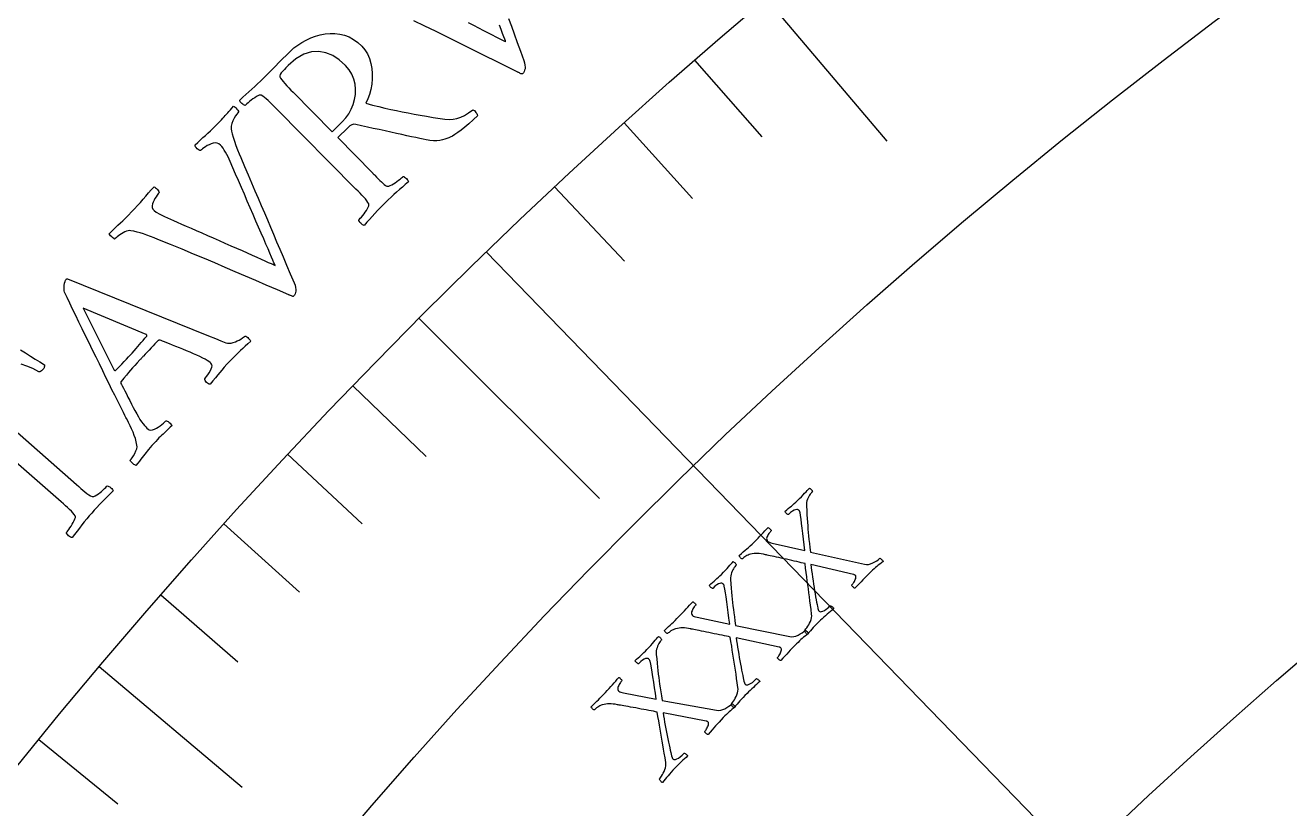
# Model space of a CAD drawing. Header units: millimetres. Extents: x -76 to 76, y -76 to 98.
# Drawn here: x -46.99 to -33.43, y 37.42 to 45.82 of the extents above; entities that cross this region are included whole.
import ezdxf

# ---------------------------------------------------------------- set-up
doc = ezdxf.new("R2010")
doc.units = ezdxf.units.MM
for name, color, linetype in [('ENGRAVE', 7, 'Continuous'), ('ENGRAVE_FINE', 8, 'Continuous'), ('TEXT', 5, 'Continuous')]:
    doc.layers.add(name, color=color, linetype=linetype)

msp = doc.modelspace()

# ---------------------------------------------------------------- linework, layer by layer
at = {"layer": 'ENGRAVE'}
for points in [[(-39.0472, 46.1074), (-37.7505, 44.5763)], [(-42.0477, 43.3886), (-35.7009, 36.8394)], [(-42.7694, 42.6773), (-40.8327, 40.7447)], [(-46.1975, 38.9405), (-44.6634, 37.6474)]]:
    msp.add_lwpolyline(points, dxfattribs=at)
for radius in [74.48, 74.48, 72.485, 68.78, 68.78, 65.854, 60.42, 60.42, 57.228, 51.3, 51.3]:
    msp.add_circle((0, 0), radius, dxfattribs=at)
at = {"layer": 'ENGRAVE_FINE'}
for points in [[(-39.8139, 45.447), (-39.0927, 44.6238)], [(-40.5697, 44.7736), (-39.8348, 43.9626)], [(-41.3144, 44.0874), (-40.566, 43.2889)], [(-43.4794, 41.9537), (-42.6919, 41.1938)], [(-44.1774, 41.2181), (-43.3772, 40.4715)], [(-44.8633, 40.4705), (-44.0506, 39.7375)], [(-45.5367, 39.7113), (-44.7119, 38.992)], [(-46.8456, 38.1584), (-45.9971, 37.4673)]]:
    msp.add_lwpolyline(points, dxfattribs=at)
at = {"layer": 'TEXT'}
for points in [[(-41.8083, 45.8945), (-41.7783, 45.8123), (-41.7473, 45.727), (-41.7149, 45.6371), (-41.681, 45.5426), (-41.6457, 45.4434), (-41.6372, 45.4165), (-41.632, 45.3926), (-41.6302, 45.3715), (-41.6318, 45.3532), (-41.6359, 45.3373), (-41.6419, 45.3231), (-41.6498, 45.3107), (-41.6595, 45.3), (-41.6633, 45.2981), (-41.6685, 45.2981), (-41.6751, 45.3002), (-41.683, 45.3042), (-41.6911, 45.3088), (-41.6983, 45.3124), (-41.7047, 45.315), (-41.7102, 45.3168), (-41.8294, 45.3767), (-41.9445, 45.4346), (-42.0558, 45.4903), (-42.1631, 45.5439), (-42.2689, 45.5967), (-42.3757, 45.6497), (-42.4834, 45.703), (-42.5922, 45.7567), (-42.7044, 45.8115), (-42.8228, 45.8687)], [(-42.2414, 45.8487), (-42.1839, 45.8195), (-42.129, 45.7915), (-42.0767, 45.7645), (-42.028, 45.7393), (-41.984, 45.7165), (-41.9447, 45.696), (-41.9101, 45.6779), (-41.8814, 45.663), (-41.8601, 45.652), (-41.8461, 45.6449), (-41.8394, 45.6418), (-41.8428, 45.6522), (-41.8493, 45.6709), (-41.8589, 45.6978), (-41.8716, 45.733), (-41.8869, 45.7749), (-41.9043, 45.8222)], [(-47.0402, 42.3401), (-46.9879, 42.3057), (-46.9362, 42.2724), (-46.8849, 42.2403), (-46.834, 42.2093), (-46.7836, 42.1794), (-46.7837, 42.1748), (-46.7842, 42.169), (-46.7852, 42.1622), (-46.7866, 42.1543), (-46.7891, 42.1461), (-46.7932, 42.1383), (-46.7988, 42.1309), (-46.8061, 42.124), (-46.8166, 42.1136), (-46.8266, 42.1066), (-46.8359, 42.1031), (-46.8446, 42.103), (-46.9091, 42.1378), (-46.9723, 42.1649), (-47.0341, 42.1842)], [(-47.532, 41.8526), (-46.4416, 40.8925), (-46.4179, 40.8717), (-46.3948, 40.8518), (-46.3725, 40.8327), (-46.3509, 40.8145), (-46.3301, 40.798), (-46.3105, 40.7842), (-46.2919, 40.7731), (-46.2744, 40.7645), (-46.2657, 40.7636), (-46.2544, 40.7662), (-46.2405, 40.7723), (-46.224, 40.7819), (-46.2064, 40.7938), (-46.1891, 40.8066), (-46.1721, 40.8205), (-46.1554, 40.8353), (-46.1403, 40.8496), (-46.1278, 40.8616), (-46.118, 40.8714), (-46.1109, 40.879), (-46.1031, 40.8773), (-46.0943, 40.8735), (-46.0845, 40.8676), (-46.0736, 40.8595), (-46.0636, 40.8505), (-46.0562, 40.8417), (-46.0516, 40.8331), (-46.0498, 40.8248), (-46.0803, 40.7946), (-46.1102, 40.7649), (-46.1392, 40.7357), (-46.1675, 40.707), (-46.1954, 40.6783), (-46.2233, 40.6487), (-46.251, 40.6183), (-46.2787, 40.5872), (-46.3053, 40.5564), (-46.3317, 40.525), (-46.3579, 40.493), (-46.384, 40.4602), (-46.4099, 40.427), (-46.4359, 40.3933), (-46.4621, 40.3593), (-46.4882, 40.3248), (-46.4967, 40.3256), (-46.5058, 40.329), (-46.5155, 40.3352), (-46.5257, 40.3439), (-46.5351, 40.3537), (-46.5423, 40.3626), (-46.5473, 40.3709), (-46.5499, 40.3783), (-46.5433, 40.3864), (-46.5346, 40.3976), (-46.524, 40.4119), (-46.5115, 40.4293), (-46.4985, 40.4483), (-46.4865, 40.4675), (-46.4755, 40.4869), (-46.4656, 40.5065), (-46.4579, 40.5244), (-46.4538, 40.5389), (-46.4531, 40.55), (-46.4559, 40.5576), (-46.4666, 40.5738), (-46.4801, 40.5908), (-46.4964, 40.6085), (-46.5154, 40.6269), (-46.5363, 40.6459), (-46.5581, 40.6656), (-46.5808, 40.6858), (-46.6045, 40.7067), (-47.6988, 41.6624)]]:
    msp.add_lwpolyline(points, dxfattribs=at)
for points in [[(-44.1465, 45.5436), (-44.1095, 45.5766), (-44.0692, 45.6073), (-44.0255, 45.6355), (-43.9785, 45.6613), (-43.9293, 45.6839), (-43.879, 45.7023), (-43.8277, 45.7167), (-43.7754, 45.7269), (-43.7227, 45.7323), (-43.6705, 45.7318), (-43.6188, 45.7256), (-43.5675, 45.7136), (-43.5176, 45.6951), (-43.4699, 45.6692), (-43.4244, 45.6358), (-43.3811, 45.5951), (-43.3487, 45.5559), (-43.3221, 45.5123), (-43.3012, 45.4642), (-43.2859, 45.4118), (-43.276, 45.3568), (-43.2709, 45.3011), (-43.2707, 45.2447), (-43.2755, 45.1877), (-43.2847, 45.1319), (-43.298, 45.0792), (-43.3156, 45.0295), (-43.3372, 44.9828), (-43.2674, 44.9647), (-43.1999, 44.9479), (-43.1347, 44.9324), (-43.0719, 44.9181), (-43.01, 44.9048), (-42.9478, 44.892), (-42.8852, 44.8799), (-42.8222, 44.8683), (-42.7574, 44.8567), (-42.6891, 44.8446), (-42.6173, 44.8319), (-42.5421, 44.8187), (-42.4932, 44.8123), (-42.4469, 44.8105), (-42.4032, 44.8132), (-42.3621, 44.8205), (-42.3216, 44.8334), (-42.2798, 44.8531), (-42.2366, 44.8794), (-42.1921, 44.9125), (-42.1838, 44.9106), (-42.1753, 44.9053), (-42.1667, 44.8966), (-42.1579, 44.8846), (-42.15, 44.8722), (-42.1441, 44.8625), (-42.1402, 44.8555), (-42.1383, 44.851), (-42.1881, 44.805), (-42.2345, 44.7639), (-42.2773, 44.7278), (-42.3167, 44.6967), (-42.3522, 44.6705), (-42.3835, 44.649), (-42.4106, 44.6322), (-42.4335, 44.6202), (-42.4496, 44.614), (-42.4689, 44.6071), (-42.4915, 44.5993), (-42.5173, 44.5907), (-42.5463, 44.5836), (-42.5784, 44.5803), (-42.6137, 44.5807), (-42.6521, 44.585), (-42.6696, 44.5881), (-42.6936, 44.5927), (-42.7239, 44.5987), (-42.7607, 44.6062), (-42.8028, 44.6149), (-42.8489, 44.6247), (-42.8992, 44.6355), (-42.9536, 44.6475), (-43.011, 44.6602), (-43.0704, 44.6732), (-43.1317, 44.6867), (-43.195, 44.7004), (-43.2588, 44.7144), (-43.3218, 44.7285), (-43.3838, 44.7426), (-43.445, 44.7568), (-43.466, 44.7578), (-43.4875, 44.7521), (-43.5097, 44.7397), (-43.5325, 44.7206), (-43.6395, 44.6161), (-43.2683, 44.2365), (-43.2652, 44.2334), (-43.2621, 44.2303), (-43.2591, 44.2272), (-43.256, 44.224), (-43.253, 44.2209), (-43.2499, 44.2178), (-43.2468, 44.2146), (-43.2438, 44.2115), (-43.2248, 44.1922), (-43.2065, 44.174), (-43.1891, 44.1568), (-43.1724, 44.1406), (-43.1564, 44.126), (-43.1412, 44.1134), (-43.1268, 44.1029), (-43.1131, 44.0945), (-43.1045, 44.0929), (-43.093, 44.0947), (-43.0787, 44.0998), (-43.0616, 44.1081), (-43.0431, 44.1187), (-43.0247, 44.1304), (-43.0064, 44.1432), (-42.9882, 44.1573), (-42.9715, 44.1708), (-42.9579, 44.1822), (-42.9472, 44.1914), (-42.9395, 44.1985), (-42.9318, 44.1963), (-42.9234, 44.1918), (-42.914, 44.1851), (-42.9037, 44.1763), (-42.8944, 44.1665), (-42.8878, 44.1572), (-42.8838, 44.1484), (-42.8825, 44.1399), (-42.9153, 44.112), (-42.9472, 44.0846), (-42.9784, 44.0577), (-43.0088, 44.0312), (-43.0387, 44.0046), (-43.0687, 43.9772), (-43.0986, 43.949), (-43.1286, 43.92), (-43.1574, 43.8913), (-43.1861, 43.862), (-43.2146, 43.8319), (-43.243, 43.8012), (-43.2713, 43.77), (-43.2998, 43.7384), (-43.3284, 43.7064), (-43.357, 43.6739), (-43.3654, 43.6754), (-43.3742, 43.6795), (-43.3834, 43.6863), (-43.393, 43.6958), (-43.4017, 43.7062), (-43.4082, 43.7157), (-43.4125, 43.7243), (-43.4146, 43.7319), (-43.4073, 43.7395), (-43.3979, 43.75), (-43.3863, 43.7635), (-43.3724, 43.7799), (-43.358, 43.7979), (-43.3446, 43.8161), (-43.3323, 43.8346), (-43.3209, 43.8534), (-43.312, 43.8707), (-43.3067, 43.8849), (-43.3052, 43.8958), (-43.3074, 43.9036), (-43.3169, 43.9206), (-43.3291, 43.9386), (-43.344, 43.9574), (-43.3616, 43.9772), (-43.381, 43.9978), (-43.4013, 44.019), (-43.4225, 44.0409), (-43.4446, 44.0634), (-44.3008, 44.9276), (-44.3231, 44.9501), (-44.3449, 44.9718), (-44.3661, 44.9927), (-44.3869, 45.0128), (-44.4069, 45.0311), (-44.4259, 45.0465), (-44.4439, 45.0591), (-44.461, 45.0688), (-44.4696, 45.0718), (-44.481, 45.0706), (-44.4952, 45.065), (-44.5122, 45.0551), (-44.5306, 45.0427), (-44.5488, 45.0297), (-44.5669, 45.016), (-44.5849, 45.0016), (-44.6014, 44.988), (-44.615, 44.9765), (-44.6257, 44.967), (-44.6334, 44.9597), (-44.6412, 44.9618), (-44.6498, 44.9661), (-44.6592, 44.9726), (-44.6696, 44.9813), (-44.6791, 44.991), (-44.6858, 45.0002), (-44.6897, 45.0091), (-44.691, 45.0177), (-44.6584, 45.0478), (-44.626, 45.0775), (-44.5938, 45.1066), (-44.562, 45.1351), (-44.5305, 45.1635), (-44.4994, 45.1922), (-44.4689, 45.221), (-44.4389, 45.2502), (-44.4076, 45.2811), (-44.3753, 45.3135), (-44.3421, 45.3473), (-44.3079, 45.3825), (-44.2718, 45.4195), (-44.2329, 45.4587), (-44.1911, 45.5001), (-44.1465, 45.5436)], [(-43.5574, 45.3903), (-43.6238, 45.4502), (-43.6935, 45.4952), (-43.7667, 45.5252), (-43.8434, 45.5403), (-43.9228, 45.5364), (-44.0044, 45.5097), (-44.0879, 45.46), (-44.1733, 45.3874), (-44.1841, 45.3767), (-44.1971, 45.3633), (-44.2123, 45.3471), (-44.2299, 45.3282), (-44.2457, 45.3092), (-44.2559, 45.2926), (-44.2605, 45.2785), (-44.2593, 45.2668), (-44.2524, 45.2521), (-44.2413, 45.235), (-44.226, 45.2156), (-44.2067, 45.1939), (-44.1852, 45.1709), (-44.1634, 45.148), (-44.1413, 45.125), (-44.119, 45.1021), (-43.7007, 44.6787), (-43.5914, 44.7853), (-43.5541, 44.8261), (-43.5221, 44.8705), (-43.4955, 44.9185), (-43.4741, 44.9703), (-43.4588, 45.0241), (-43.4503, 45.0784), (-43.4486, 45.1332), (-43.4537, 45.1886), (-43.4665, 45.2429), (-43.4881, 45.2946), (-43.5184, 45.3437), (-43.5574, 45.3903)], [(-45.8514, 43.8182), (-45.8189, 43.8526), (-45.7873, 43.8868), (-45.7566, 43.9208), (-45.7268, 43.9547), (-45.6974, 43.9882), (-45.6682, 44.0213), (-45.639, 44.054), (-45.61, 44.0863), (-45.6031, 44.0831), (-45.5948, 44.0774), (-45.5852, 44.069), (-45.5744, 44.0581), (-45.5645, 44.0469), (-45.5581, 44.0377), (-45.555, 44.0305), (-45.5554, 44.0253), (-45.5605, 44.0193), (-45.5678, 44.0098), (-45.5771, 43.9969), (-45.5884, 43.9806), (-45.6, 43.9622), (-45.6102, 43.9432), (-45.619, 43.9236), (-45.6263, 43.9034), (-45.6302, 43.8837), (-45.6287, 43.8656), (-45.622, 43.8491), (-45.6099, 43.8341), (-45.5863, 43.8161), (-45.5491, 43.7942), (-45.4984, 43.7686), (-45.4341, 43.7391), (-45.4002, 43.7243), (-45.361, 43.7073), (-45.3167, 43.688), (-45.2671, 43.6665), (-45.2136, 43.6433), (-45.1576, 43.6188), (-45.0989, 43.593), (-45.0377, 43.5659), (-44.9752, 43.5383), (-44.9125, 43.5107), (-44.8498, 43.4833), (-44.7869, 43.4559), (-44.7253, 43.429), (-44.6663, 43.4031), (-44.61, 43.3782), (-44.5562, 43.3542), (-44.5062, 43.3317), (-44.461, 43.3114), (-44.4206, 43.2931), (-44.385, 43.277), (-44.3556, 43.2637), (-44.3337, 43.2539), (-44.3193, 43.2476), (-44.3125, 43.2448), (-44.3164, 43.255), (-44.3239, 43.2733), (-44.335, 43.2996), (-44.3497, 43.3341), (-44.3673, 43.3751), (-44.3873, 43.4213), (-44.4096, 43.4727), (-44.4343, 43.5292), (-44.4608, 43.5898), (-44.4886, 43.6535), (-44.5176, 43.7204), (-44.5479, 43.7904), (-44.5789, 43.8622), (-44.6101, 43.9346), (-44.6416, 44.0075), (-44.6732, 44.081), (-44.7044, 44.1537), (-44.7347, 44.2242), (-44.764, 44.2926), (-44.7924, 44.3588), (-44.8032, 44.3836), (-44.8151, 44.4084), (-44.828, 44.4332), (-44.8419, 44.458), (-44.8563, 44.4814), (-44.8704, 44.5019), (-44.8842, 44.5195), (-44.8978, 44.5343), (-44.9151, 44.5479), (-44.9338, 44.5559), (-44.9541, 44.5583), (-44.9758, 44.5551), (-44.9978, 44.5481), (-45.0191, 44.5393), (-45.0395, 44.5287), (-45.0593, 44.5163), (-45.0769, 44.5039), (-45.0914, 44.4931), (-45.1025, 44.4842), (-45.1104, 44.4769), (-45.1174, 44.4765), (-45.1258, 44.4795), (-45.1356, 44.4861), (-45.1468, 44.4961), (-45.1573, 44.5074), (-45.1647, 44.5179), (-45.1692, 44.5276), (-45.1707, 44.5363), (-45.1417, 44.5635), (-45.1134, 44.5897), (-45.0857, 44.615), (-45.0586, 44.6393), (-45.0317, 44.6637), (-45.0044, 44.6894), (-44.9766, 44.7161), (-44.9484, 44.7441), (-44.9256, 44.7671), (-44.9053, 44.7879), (-44.8877, 44.8062), (-44.8727, 44.8221), (-44.8591, 44.8369), (-44.8458, 44.8516), (-44.8327, 44.8663), (-44.8199, 44.881), (-44.8065, 44.8965), (-44.7914, 44.9136), (-44.7748, 44.9323), (-44.7565, 44.9525), (-44.7497, 44.9491), (-44.7415, 44.9427), (-44.7321, 44.9336), (-44.7215, 44.9215), (-44.7118, 44.9095), (-44.7056, 44.9003), (-44.7027, 44.8939), (-44.7031, 44.8904), (-44.7108, 44.8814), (-44.7213, 44.8671), (-44.7347, 44.8474), (-44.7508, 44.8223), (-44.7658, 44.7944), (-44.7761, 44.7661), (-44.7815, 44.7374), (-44.7821, 44.7085), (-44.7793, 44.6853), (-44.7726, 44.6555), (-44.7621, 44.6189), (-44.7477, 44.5756), (-44.7312, 44.5298), (-44.7144, 44.4855), (-44.6974, 44.4428), (-44.68, 44.4017), (-44.6396, 44.3065), (-44.6008, 44.2153), (-44.5636, 44.1283), (-44.528, 44.0453), (-44.4936, 43.965), (-44.4599, 43.886), (-44.4268, 43.8083), (-44.3945, 43.732), (-44.3622, 43.6557), (-44.3292, 43.578), (-44.2954, 43.4989), (-44.2609, 43.4185), (-44.2253, 43.335), (-44.1879, 43.2471), (-44.1488, 43.1546), (-44.108, 43.0575), (-44.098, 43.0312), (-44.0916, 43.0075), (-44.0886, 42.9866), (-44.0891, 42.9683), (-44.0923, 42.9521), (-44.0975, 42.9376), (-44.1047, 42.9248), (-44.1138, 42.9136), (-44.1176, 42.9115), (-44.1228, 42.9112), (-44.1294, 42.9129), (-44.1375, 42.9165), (-44.1458, 42.9206), (-44.1533, 42.9238), (-44.1598, 42.9261), (-44.1654, 42.9275), (-44.2877, 42.9807), (-44.4059, 43.0321), (-44.5201, 43.0815), (-44.6302, 43.1291), (-44.7388, 43.1759), (-44.8483, 43.2229), (-44.9589, 43.2702), (-45.0704, 43.3177), (-45.1856, 43.3662), (-45.307, 43.4167), (-45.4346, 43.469), (-45.5684, 43.5232), (-45.6094, 43.54), (-45.6487, 43.5553), (-45.6863, 43.5693), (-45.7222, 43.5818), (-45.757, 43.5929), (-45.7914, 43.6022), (-45.8255, 43.6098), (-45.8591, 43.6158), (-45.8733, 43.617), (-45.8887, 43.6152), (-45.9055, 43.6106), (-45.9234, 43.6031), (-45.9416, 43.5938), (-45.9588, 43.5838), (-45.9751, 43.5733), (-45.9905, 43.5621), (-46.0043, 43.5512), (-46.0159, 43.5416), (-46.0253, 43.5332), (-46.0326, 43.5261), (-46.0353, 43.5268), (-46.0413, 43.5312), (-46.0506, 43.5393), (-46.0632, 43.551), (-46.0758, 43.5631), (-46.0847, 43.5723), (-46.0901, 43.5787), (-46.0919, 43.5822), (-46.0574, 43.6164), (-46.0258, 43.6473), (-45.9969, 43.675), (-45.9708, 43.6994), (-45.9448, 43.7239), (-45.9163, 43.7519), (-45.8852, 43.7833), (-45.8514, 43.8182)], [(-45.9025, 41.5967), (-45.9047, 41.601), (-45.9111, 41.6138), (-45.9218, 41.6352), (-45.9369, 41.6652), (-45.9556, 41.7025), (-45.9775, 41.7458), (-46.0024, 41.7952), (-46.0305, 41.8507), (-46.0608, 41.911), (-46.0925, 41.9749), (-46.1256, 42.0424), (-46.1601, 42.1134), (-46.1957, 42.1867), (-46.2318, 42.261), (-46.2686, 42.3361), (-46.306, 42.4122), (-46.3432, 42.488), (-46.3796, 42.5624), (-46.4151, 42.6352), (-46.4496, 42.7066), (-46.4827, 42.7752), (-46.5136, 42.8396), (-46.5424, 42.8998), (-46.569, 42.9559), (-46.5727, 42.9698), (-46.5744, 42.9867), (-46.5743, 43.0067), (-46.5723, 43.0298), (-46.5688, 43.0524), (-46.5643, 43.0707), (-46.5588, 43.0847), (-46.5522, 43.0945), (-46.5503, 43.0964), (-46.5487, 43.0978), (-46.5473, 43.0986), (-46.5461, 43.099), (-46.5448, 43.0992), (-46.543, 43.0996), (-46.5407, 43.1004), (-46.5378, 43.1015), (-45.0252, 42.4895), (-44.951, 42.4587), (-44.8953, 42.4358), (-44.8582, 42.4209), (-44.8396, 42.414), (-44.8222, 42.4099), (-44.8032, 42.409), (-44.7826, 42.4114), (-44.7605, 42.417), (-44.7382, 42.4248), (-44.717, 42.4337), (-44.6971, 42.4437), (-44.6783, 42.4548), (-44.6619, 42.4656), (-44.6491, 42.4745), (-44.6398, 42.4815), (-44.634, 42.4866), (-44.6246, 42.4844), (-44.6151, 42.4795), (-44.6053, 42.472), (-44.5953, 42.4617), (-44.5863, 42.4512), (-44.5796, 42.4428), (-44.5751, 42.4365), (-44.5729, 42.4324), (-44.6031, 42.4047), (-44.6316, 42.3785), (-44.6585, 42.3537), (-44.6838, 42.3304), (-44.7092, 42.3064), (-44.7364, 42.2796), (-44.7654, 42.25), (-44.7962, 42.2178), (-44.8283, 42.1833), (-44.8571, 42.1515), (-44.8827, 42.1223), (-44.905, 42.0957), (-44.927, 42.0689), (-44.9517, 42.0389), (-44.979, 42.0057), (-45.0091, 41.9694), (-45.0175, 41.9705), (-45.0265, 41.9742), (-45.0359, 41.9807), (-45.0459, 41.9898), (-45.0548, 42), (-45.0613, 42.0096), (-45.0653, 42.0187), (-45.0669, 42.0272), (-45.0572, 42.0385), (-45.046, 42.0533), (-45.0333, 42.0716), (-45.019, 42.0934), (-45.0057, 42.1157), (-44.9961, 42.1355), (-44.9901, 42.1527), (-44.9878, 42.1673), (-44.9893, 42.1758), (-44.9935, 42.1847), (-45.0003, 42.194), (-45.0096, 42.2037), (-45.0217, 42.2134), (-45.0386, 42.2245), (-45.0606, 42.237), (-45.0874, 42.2508), (-45.1179, 42.2656), (-45.1508, 42.2808), (-45.186, 42.2965), (-45.2235, 42.3125), (-45.262, 42.3286), (-45.3001, 42.3443), (-45.3378, 42.3596), (-45.3752, 42.3746), (-45.4107, 42.3886), (-45.4429, 42.4014), (-45.4719, 42.4128), (-45.4976, 42.4229), (-45.5187, 42.4312), (-45.5338, 42.4371), (-45.5428, 42.4407), (-45.5458, 42.4419), (-45.5463, 42.4418), (-45.5479, 42.4418), (-45.5505, 42.4417), (-45.5541, 42.4416), (-45.5579, 42.4412), (-45.5613, 42.4403), (-45.5641, 42.4389), (-45.5663, 42.437), (-45.5831, 42.4208), (-45.6013, 42.4026), (-45.621, 42.3822), (-45.6422, 42.3597), (-45.6637, 42.3365), (-45.6844, 42.3141), (-45.7044, 42.2925), (-45.7237, 42.2717), (-45.7286, 42.2663), (-45.7336, 42.2609), (-45.7386, 42.2556), (-45.7435, 42.2502), (-45.7484, 42.2449), (-45.753, 42.24), (-45.7573, 42.2353), (-45.7614, 42.2308), (-45.79, 42.1997), (-45.8161, 42.1709), (-45.84, 42.1443), (-45.8614, 42.1201), (-45.8829, 42.0951), (-45.907, 42.0666), (-45.9336, 42.0344), (-45.9627, 41.9987), (-45.9636, 41.9973), (-45.9644, 41.9952), (-45.965, 41.9925), (-45.9654, 41.9892), (-45.9657, 41.986), (-45.9659, 41.9838), (-45.9661, 41.9824), (-45.9661, 41.982), (-45.9644, 41.9785), (-45.959, 41.9681), (-45.9502, 41.9507), (-45.9378, 41.9264), (-45.923, 41.8973), (-45.9069, 41.8656), (-45.8895, 41.8312), (-45.8708, 41.7942), (-45.8516, 41.7567), (-45.8328, 41.7206), (-45.8142, 41.6862), (-45.796, 41.6532), (-45.7781, 41.6209), (-45.7608, 41.5922), (-45.744, 41.5673), (-45.7278, 41.5461), (-45.7125, 41.5279), (-45.6985, 41.5121), (-45.6858, 41.4988), (-45.6744, 41.4878), (-45.6612, 41.4796), (-45.6455, 41.4767), (-45.6272, 41.479), (-45.6064, 41.4867), (-45.5847, 41.4976), (-45.5641, 41.5098), (-45.5444, 41.5235), (-45.5256, 41.5385), (-45.5092, 41.5527), (-45.4963, 41.5641), (-45.487, 41.5727), (-45.4813, 41.5784), (-45.4762, 41.5773), (-45.469, 41.574), (-45.4598, 41.5682), (-45.4485, 41.5602), (-45.4373, 41.5512), (-45.4284, 41.5427), (-45.4216, 41.5348), (-45.4171, 41.5275), (-45.436, 41.5089), (-45.4536, 41.4918), (-45.4699, 41.4762), (-45.4848, 41.462), (-45.499, 41.4486), (-45.5132, 41.4351), (-45.5274, 41.4217), (-45.5416, 41.4082), (-45.5568, 41.3935), (-45.5737, 41.3762), (-45.5923, 41.3565), (-45.6128, 41.3342), (-45.6332, 41.3114), (-45.6516, 41.2903), (-45.668, 41.2707), (-45.6824, 41.2528), (-45.6959, 41.2358), (-45.7093, 41.2187), (-45.7228, 41.2016), (-45.7362, 41.1845), (-45.7506, 41.1663), (-45.7669, 41.146), (-45.7852, 41.1235), (-45.8053, 41.0989), (-45.8103, 41.1), (-45.8172, 41.1037), (-45.8258, 41.11), (-45.8363, 41.1189), (-45.8467, 41.1288), (-45.8552, 41.1378), (-45.8616, 41.146), (-45.8661, 41.1534), (-45.8565, 41.1654), (-45.8451, 41.1818), (-45.8319, 41.2026), (-45.8169, 41.2279), (-45.8034, 41.2542), (-45.795, 41.2779), (-45.7915, 41.299), (-45.793, 41.3176), (-45.8002, 41.3522), (-45.8096, 41.3868), (-45.8214, 41.4212), (-45.8354, 41.4556), (-45.851, 41.4901), (-45.8674, 41.5251), (-45.8846, 41.5607), (-45.9025, 41.5967)], [(-46.37, 42.7844), (-46.0362, 42.1214), (-46.0359, 42.1213), (-46.0349, 42.1207), (-46.0333, 42.1198), (-46.031, 42.1186), (-46.0285, 42.1175), (-46.0265, 42.117), (-46.0249, 42.1171), (-46.0237, 42.1179), (-46.0029, 42.1385), (-45.9805, 42.1613), (-45.9563, 42.1862), (-45.9303, 42.2132), (-45.9049, 42.24), (-45.8821, 42.264), (-45.8621, 42.2853), (-45.8449, 42.3039), (-45.8227, 42.3281), (-45.8019, 42.3515), (-45.7825, 42.3738), (-45.7644, 42.3952), (-45.7466, 42.4165), (-45.7279, 42.4388), (-45.7084, 42.462), (-45.6879, 42.4861), (-45.6865, 42.4884), (-45.686, 42.4909), (-45.6866, 42.4936), (-45.6883, 42.4965), (-45.6902, 42.4991), (-45.6915, 42.501), (-45.6924, 42.5021), (-45.6926, 42.5025)], [(-39.1758, 40.2764), (-39.1539, 40.2979), (-39.1332, 40.3187), (-39.1136, 40.3388), (-39.0951, 40.3582), (-39.0773, 40.3772), (-39.0596, 40.3959), (-39.0419, 40.4144), (-39.0243, 40.4327), (-39.0202, 40.4307), (-39.0153, 40.4271), (-39.0094, 40.422), (-39.0027, 40.4154), (-38.9968, 40.4086), (-38.9933, 40.403), (-38.9921, 40.3988), (-38.9934, 40.3957), (-38.9982, 40.3908), (-39.0036, 40.3844), (-39.0098, 40.3765), (-39.0167, 40.3673), (-39.0235, 40.3571), (-39.0294, 40.3466), (-39.0344, 40.3358), (-39.0385, 40.3247), (-39.0407, 40.3139), (-39.04, 40.3038), (-39.0365, 40.2946), (-39.0302, 40.2862), (-39.0222, 40.2798), (-39.0112, 40.2741), (-38.9974, 40.2691), (-38.9806, 40.2649), (-38.6325, 40.1859), (-38.6399, 40.2478), (-38.6469, 40.3082), (-38.6534, 40.3669), (-38.6594, 40.4239), (-38.6652, 40.4767), (-38.671, 40.5226), (-38.6768, 40.5617), (-38.6827, 40.5939), (-38.6839, 40.5986), (-38.6856, 40.603), (-38.6876, 40.6069), (-38.6901, 40.6105), (-38.6925, 40.6136), (-38.6943, 40.616), (-38.6957, 40.6176), (-38.6966, 40.6186), (-38.7018, 40.6222), (-38.7092, 40.6243), (-38.7188, 40.6249), (-38.7306, 40.6241), (-38.7451, 40.6196), (-38.7628, 40.6094), (-38.7838, 40.5934), (-38.8079, 40.5716), (-38.811, 40.5714), (-38.8152, 40.5732), (-38.8206, 40.5771), (-38.8271, 40.5829), (-38.8336, 40.5894), (-38.8387, 40.5953), (-38.8424, 40.6005), (-38.8448, 40.6052), (-38.826, 40.6209), (-38.8082, 40.6358), (-38.7915, 40.6497), (-38.7759, 40.6627), (-38.7606, 40.6758), (-38.7448, 40.6897), (-38.7285, 40.7045), (-38.7117, 40.7203), (-38.6888, 40.7423), (-38.6681, 40.7628), (-38.6496, 40.7819), (-38.6333, 40.7994), (-38.6186, 40.8155), (-38.6053, 40.83), (-38.5932, 40.8431), (-38.5824, 40.8546), (-38.5785, 40.8527), (-38.5739, 40.8497), (-38.5686, 40.8455), (-38.5628, 40.8401), (-38.5574, 40.8341), (-38.5536, 40.8281), (-38.5514, 40.8221), (-38.5508, 40.816), (-38.554, 40.8126), (-38.5587, 40.807), (-38.5649, 40.7994), (-38.5725, 40.7896), (-38.5806, 40.7781), (-38.5883, 40.7652), (-38.5956, 40.7509), (-38.6024, 40.7353), (-38.6082, 40.7185), (-38.6121, 40.701), (-38.6142, 40.6826), (-38.6145, 40.6634), (-38.6114, 40.615), (-38.6084, 40.5698), (-38.6058, 40.5279), (-38.6033, 40.4893), (-38.6008, 40.4524), (-38.5979, 40.4156), (-38.5946, 40.3789), (-38.5909, 40.3422), (-38.5867, 40.3039), (-38.582, 40.2623), (-38.5767, 40.2173), (-38.5708, 40.169), (-37.991, 40.0391), (-37.9697, 40.0363), (-37.9477, 40.0376), (-37.9253, 40.0429), (-37.9023, 40.0523), (-37.88, 40.064), (-37.8599, 40.0764), (-37.8418, 40.0895), (-37.8259, 40.1032), (-37.8214, 40.1017), (-37.8165, 40.0985), (-37.811, 40.0938), (-37.8051, 40.0874), (-37.7996, 40.0809), (-37.7956, 40.0758), (-37.7929, 40.0719), (-37.7917, 40.0694), (-37.8102, 40.0542), (-37.8274, 40.0401), (-37.8432, 40.0271), (-37.8578, 40.0152), (-37.8723, 40.0031), (-37.8879, 39.9893), (-37.9047, 39.9741), (-37.9227, 39.9572), (-37.9472, 39.9338), (-37.9698, 39.9117), (-37.9905, 39.8908), (-38.0094, 39.8713), (-38.0281, 39.8516), (-38.0483, 39.8302), (-38.0701, 39.8073), (-38.0934, 39.7827), (-38.0985, 39.7837), (-38.1042, 39.7866), (-38.1105, 39.7913), (-38.1173, 39.7978), (-38.1233, 39.8046), (-38.1268, 39.8101), (-38.1279, 39.8144), (-38.1266, 39.8174), (-38.1226, 39.8217), (-38.1178, 39.8276), (-38.1123, 39.8351), (-38.1061, 39.8441), (-38.1, 39.8541), (-38.0945, 39.8644), (-38.0899, 39.875), (-38.0859, 39.886), (-38.0835, 39.8964), (-38.0832, 39.9055), (-38.0852, 39.9131), (-38.0895, 39.9194), (-38.0909, 39.9206), (-38.0927, 39.9219), (-38.095, 39.9232), (-38.0978, 39.9244), (-38.1008, 39.9256), (-38.1035, 39.9264), (-38.1062, 39.9269), (-38.1087, 39.9271), (-38.5664, 40.0351), (-38.5625, 40.0033), (-38.5582, 39.9699), (-38.5535, 39.9351), (-38.5483, 39.8987), (-38.5429, 39.8618), (-38.5374, 39.8254), (-38.532, 39.7894), (-38.5264, 39.7539), (-38.521, 39.7198), (-38.5156, 39.6879), (-38.5103, 39.6584), (-38.5052, 39.6311), (-38.5004, 39.607), (-38.4963, 39.587), (-38.493, 39.5712), (-38.4903, 39.5594), (-38.4896, 39.5573), (-38.4888, 39.5548), (-38.4879, 39.5519), (-38.4868, 39.5484), (-38.4854, 39.5448), (-38.4835, 39.5414), (-38.4812, 39.5381), (-38.4785, 39.535), (-38.4719, 39.5308), (-38.4629, 39.5294), (-38.4516, 39.5308), (-38.4379, 39.5349), (-38.4217, 39.5428), (-38.403, 39.5554), (-38.3817, 39.5727), (-38.3579, 39.5947), (-38.3533, 39.5933), (-38.3481, 39.5904), (-38.3422, 39.5861), (-38.3357, 39.5803), (-38.3296, 39.5744), (-38.3254, 39.5694), (-38.3228, 39.5655), (-38.322, 39.5625), (-38.3397, 39.5476), (-38.3576, 39.5325), (-38.3755, 39.5171), (-38.3935, 39.5015), (-38.4113, 39.4857), (-38.4288, 39.4699), (-38.4459, 39.4539), (-38.4625, 39.4379), (-38.4848, 39.4159), (-38.5051, 39.3954), (-38.5236, 39.3763), (-38.5401, 39.3585), (-38.5557, 39.3413), (-38.5716, 39.3237), (-38.5877, 39.3057), (-38.6041, 39.2873), (-38.6084, 39.2899), (-38.6131, 39.2938), (-38.6181, 39.2991), (-38.6233, 39.3057), (-38.6281, 39.3123), (-38.6317, 39.3176), (-38.6341, 39.3215), (-38.6353, 39.324), (-38.6319, 39.3279), (-38.6265, 39.3348), (-38.6191, 39.3447), (-38.6097, 39.3576), (-38.5995, 39.3727), (-38.5898, 39.3891), (-38.5805, 39.4069), (-38.5716, 39.4261), (-38.5643, 39.4458), (-38.5597, 39.465), (-38.5579, 39.4838), (-38.5588, 39.5022), (-38.5648, 39.5527), (-38.5707, 39.6009), (-38.5764, 39.6468), (-38.582, 39.6905), (-38.5875, 39.733), (-38.5932, 39.7756), (-38.5989, 39.8182), (-38.6049, 39.8607), (-38.6109, 39.9043), (-38.617, 39.9496), (-38.6231, 39.9968), (-38.6294, 40.0459), (-38.6481, 40.0506), (-38.669, 40.0556), (-38.6923, 40.061), (-38.7178, 40.0667), (-38.7447, 40.0726), (-38.7722, 40.0788), (-38.8002, 40.0852), (-38.8287, 40.0919), (-38.8571, 40.0985), (-38.8845, 40.1047), (-38.9111, 40.1107), (-38.9367, 40.1163), (-38.9608, 40.1215), (-38.9825, 40.1262), (-39.002, 40.1304), (-39.0193, 40.1341), (-39.0334, 40.1372), (-39.0434, 40.1394), (-39.0495, 40.1407), (-39.0515, 40.1411), (-39.076, 40.1467), (-39.0987, 40.1508), (-39.1196, 40.1534), (-39.1385, 40.1546), (-39.1567, 40.1544), (-39.1753, 40.1529), (-39.1943, 40.15), (-39.2138, 40.1459), (-39.2266, 40.1423), (-39.2393, 40.1375), (-39.2518, 40.1314), (-39.2642, 40.1242), (-39.2757, 40.1166), (-39.2856, 40.1096), (-39.2937, 40.1032), (-39.3001, 40.0974), (-39.3032, 40.0962), (-39.3074, 40.0974), (-39.3129, 40.1011), (-39.3195, 40.1073), (-39.3258, 40.1143), (-39.3303, 40.1207), (-39.3329, 40.1265), (-39.3337, 40.1317), (-39.3115, 40.1522), (-39.2909, 40.171), (-39.2718, 40.1881), (-39.2542, 40.2035), (-39.2367, 40.219), (-39.2178, 40.2363), (-39.1975, 40.2554), (-39.1758, 40.2764)], [(-39.9811, 39.477), (-39.9597, 39.499), (-39.9394, 39.5202), (-39.9202, 39.5407), (-39.9022, 39.5605), (-39.8847, 39.5798), (-39.8674, 39.5989), (-39.8501, 39.6178), (-39.8329, 39.6364), (-39.8287, 39.6344), (-39.8237, 39.631), (-39.8178, 39.626), (-39.8109, 39.6195), (-39.8049, 39.6128), (-39.8012, 39.6074), (-39.8, 39.6031), (-39.8012, 39.6), (-39.8059, 39.595), (-39.8112, 39.5885), (-39.8172, 39.5805), (-39.824, 39.5711), (-39.8306, 39.5608), (-39.8362, 39.5502), (-39.841, 39.5393), (-39.8448, 39.5282), (-39.8468, 39.5173), (-39.846, 39.5072), (-39.8423, 39.4981), (-39.8358, 39.4898), (-39.8276, 39.4835), (-39.8166, 39.4781), (-39.8026, 39.4734), (-39.7858, 39.4695), (-39.4361, 39.3975), (-39.4448, 39.4593), (-39.453, 39.5195), (-39.4607, 39.5781), (-39.4679, 39.635), (-39.4747, 39.6876), (-39.4815, 39.7334), (-39.488, 39.7724), (-39.4945, 39.8045), (-39.4959, 39.8092), (-39.4976, 39.8135), (-39.4998, 39.8174), (-39.5023, 39.8209), (-39.5047, 39.824), (-39.5067, 39.8263), (-39.5081, 39.8279), (-39.5089, 39.8289), (-39.5142, 39.8324), (-39.5217, 39.8343), (-39.5313, 39.8348), (-39.5431, 39.8337), (-39.5575, 39.8289), (-39.575, 39.8183), (-39.5956, 39.8019), (-39.6193, 39.7796), (-39.6224, 39.7794), (-39.6266, 39.7811), (-39.6321, 39.7848), (-39.6388, 39.7905), (-39.6454, 39.7969), (-39.6506, 39.8027), (-39.6544, 39.8079), (-39.6569, 39.8124), (-39.6383, 39.8286), (-39.6209, 39.8438), (-39.6044, 39.858), (-39.5891, 39.8714), (-39.5741, 39.8847), (-39.5586, 39.899), (-39.5426, 39.9141), (-39.5261, 39.9302), (-39.5037, 39.9527), (-39.4834, 39.9737), (-39.4653, 39.9931), (-39.4493, 40.0109), (-39.435, 40.0273), (-39.422, 40.0421), (-39.4101, 40.0554), (-39.3996, 40.0671), (-39.3956, 40.0653), (-39.3909, 40.0624), (-39.3856, 40.0583), (-39.3796, 40.053), (-39.3741, 40.0472), (-39.3702, 40.0413), (-39.3679, 40.0353), (-39.3672, 40.0292), (-39.3703, 40.0257), (-39.3749, 40.02), (-39.3809, 40.0123), (-39.3883, 40.0023), (-39.3962, 39.9907), (-39.4036, 39.9776), (-39.4106, 39.9632), (-39.4172, 39.9474), (-39.4226, 39.9305), (-39.4262, 39.9129), (-39.4279, 39.8945), (-39.4278, 39.8754), (-39.4237, 39.827), (-39.4198, 39.7819), (-39.4163, 39.74), (-39.4131, 39.7015), (-39.4099, 39.6647), (-39.4062, 39.6279), (-39.4022, 39.5913), (-39.3977, 39.5547), (-39.3927, 39.5165), (-39.3872, 39.4749), (-39.3809, 39.4301), (-39.3741, 39.3819), (-38.7918, 39.2637), (-38.7704, 39.2614), (-38.7485, 39.2631), (-38.7262, 39.2689), (-38.7034, 39.2787), (-38.6814, 39.2909), (-38.6615, 39.3037), (-38.6437, 39.3171), (-38.628, 39.3312), (-38.6235, 39.3297), (-38.6185, 39.3267), (-38.613, 39.322), (-38.6069, 39.3158), (-38.6013, 39.3094), (-38.5972, 39.3043), (-38.5944, 39.3006), (-38.5931, 39.2981), (-38.6113, 39.2825), (-38.6282, 39.2681), (-38.6438, 39.2548), (-38.6581, 39.2425), (-38.6724, 39.2301), (-38.6878, 39.2161), (-38.7043, 39.2005), (-38.7219, 39.1833), (-38.7459, 39.1593), (-38.768, 39.1367), (-38.7883, 39.1155), (-38.8068, 39.0956), (-38.8251, 39.0755), (-38.8449, 39.0538), (-38.8662, 39.0304), (-38.889, 39.0053), (-38.8942, 39.0062), (-38.8999, 39.009), (-38.9063, 39.0135), (-38.9132, 39.0199), (-38.9193, 39.0266), (-38.9229, 39.0321), (-38.9242, 39.0363), (-38.9229, 39.0393), (-38.919, 39.0437), (-38.9143, 39.0497), (-38.909, 39.0573), (-38.903, 39.0665), (-38.897, 39.0766), (-38.8918, 39.087), (-38.8873, 39.0977), (-38.8836, 39.1087), (-38.8814, 39.1192), (-38.8813, 39.1283), (-38.8835, 39.1359), (-38.8878, 39.1421), (-38.8893, 39.1433), (-38.8912, 39.1445), (-38.8935, 39.1457), (-38.8963, 39.147), (-38.8992, 39.148), (-38.902, 39.1488), (-38.9047, 39.1493), (-38.9072, 39.1494), (-39.367, 39.2481), (-39.3625, 39.2164), (-39.3575, 39.1831), (-39.3521, 39.1484), (-39.3462, 39.1121), (-39.34, 39.0753), (-39.3338, 39.039), (-39.3276, 39.0032), (-39.3214, 38.9678), (-39.3152, 38.9338), (-39.3092, 38.9021), (-39.3033, 38.8726), (-39.2976, 38.8454), (-39.2924, 38.8215), (-39.2879, 38.8016), (-39.2842, 38.7858), (-39.2813, 38.774), (-39.2806, 38.772), (-39.2798, 38.7695), (-39.2788, 38.7666), (-39.2776, 38.7632), (-39.2761, 38.7596), (-39.2742, 38.7562), (-39.2718, 38.753), (-39.269, 38.7499), (-39.2623, 38.7459), (-39.2534, 38.7446), (-39.2421, 38.7462), (-39.2284, 38.7506), (-39.2124, 38.7588), (-39.194, 38.7718), (-39.173, 38.7895), (-39.1496, 38.812), (-39.145, 38.8107), (-39.1398, 38.8079), (-39.1338, 38.8037), (-39.1271, 38.7981), (-39.121, 38.7923), (-39.1166, 38.7874), (-39.114, 38.7835), (-39.1131, 38.7806), (-39.1306, 38.7653), (-39.1481, 38.7498), (-39.1657, 38.7341), (-39.1834, 38.7181), (-39.2009, 38.702), (-39.218, 38.6858), (-39.2348, 38.6695), (-39.2511, 38.6531), (-39.2729, 38.6307), (-39.2928, 38.6098), (-39.3109, 38.5903), (-39.327, 38.5722), (-39.3423, 38.5547), (-39.3579, 38.5367), (-39.3736, 38.5184), (-39.3896, 38.4997), (-39.394, 38.5022), (-39.3987, 38.506), (-39.4038, 38.5112), (-39.4092, 38.5177), (-39.4141, 38.5243), (-39.4178, 38.5294), (-39.4203, 38.5333), (-39.4215, 38.5358), (-39.4182, 38.5397), (-39.4129, 38.5467), (-39.4057, 38.5568), (-39.3966, 38.5699), (-39.3867, 38.5852), (-39.3773, 38.6018), (-39.3684, 38.6198), (-39.3599, 38.6392), (-39.353, 38.659), (-39.3488, 38.6783), (-39.3474, 38.6971), (-39.3486, 38.7155), (-39.3557, 38.7658), (-39.3625, 38.8139), (-39.3692, 38.8597), (-39.3756, 38.9032), (-39.382, 38.9457), (-39.3885, 38.9881), (-39.3952, 39.0306), (-39.4019, 39.073), (-39.4088, 39.1164), (-39.4158, 39.1616), (-39.423, 39.2087), (-39.4302, 39.2576), (-39.449, 39.2619), (-39.47, 39.2665), (-39.4934, 39.2714), (-39.519, 39.2766), (-39.5461, 39.282), (-39.5736, 39.2877), (-39.6018, 39.2935), (-39.6304, 39.2996), (-39.6589, 39.3056), (-39.6865, 39.3113), (-39.7131, 39.3167), (-39.7389, 39.3218), (-39.763, 39.3265), (-39.7849, 39.3308), (-39.8045, 39.3346), (-39.8218, 39.338), (-39.8359, 39.3408), (-39.846, 39.3427), (-39.8521, 39.3439), (-39.8541, 39.3443), (-39.8788, 39.3494), (-39.9016, 39.3531), (-39.9224, 39.3553), (-39.9414, 39.356), (-39.9596, 39.3555), (-39.9782, 39.3536), (-39.9971, 39.3503), (-40.0165, 39.3458), (-40.0292, 39.342), (-40.0418, 39.3369), (-40.0542, 39.3306), (-40.0665, 39.3231), (-40.0779, 39.3152), (-40.0875, 39.3081), (-40.0955, 39.3015), (-40.1018, 39.2956), (-40.1049, 39.2943), (-40.1092, 39.2955), (-40.1147, 39.2991), (-40.1214, 39.3051), (-40.1279, 39.312), (-40.1325, 39.3183), (-40.1352, 39.3241), (-40.1362, 39.3292), (-40.1144, 39.3502), (-40.0941, 39.3694), (-40.0753, 39.3868), (-40.0581, 39.4026), (-40.0409, 39.4185), (-40.0224, 39.4361), (-40.0025, 39.4557), (-39.9811, 39.477)], [(-40.7702, 38.6616), (-40.7492, 38.684), (-40.7293, 38.7056), (-40.7106, 38.7265), (-40.6929, 38.7467), (-40.6759, 38.7663), (-40.6589, 38.7858), (-40.642, 38.805), (-40.6252, 38.8239), (-40.621, 38.8221), (-40.6159, 38.8187), (-40.6099, 38.8138), (-40.6029, 38.8075), (-40.5967, 38.8009), (-40.5929, 38.7955), (-40.5917, 38.7913), (-40.5928, 38.7882), (-40.5974, 38.7831), (-40.6026, 38.7765), (-40.6084, 38.7684), (-40.6149, 38.7588), (-40.6213, 38.7484), (-40.6268, 38.7377), (-40.6313, 38.7267), (-40.635, 38.7155), (-40.6367, 38.7045), (-40.6357, 38.6945), (-40.6318, 38.6854), (-40.6251, 38.6773), (-40.6168, 38.6712), (-40.6057, 38.666), (-40.5916, 38.6616), (-40.5747, 38.658), (-40.2237, 38.5931), (-40.2336, 38.6547), (-40.243, 38.7147), (-40.2519, 38.7731), (-40.2602, 38.8299), (-40.2682, 38.8824), (-40.2758, 38.928), (-40.2832, 38.9668), (-40.2903, 38.9988), (-40.2917, 39.0035), (-40.2936, 39.0077), (-40.2958, 39.0116), (-40.2984, 39.0151), (-40.3009, 39.0181), (-40.3029, 39.0203), (-40.3043, 39.022), (-40.3052, 39.0229), (-40.3106, 39.0263), (-40.3181, 39.0281), (-40.3277, 39.0283), (-40.3394, 39.027), (-40.3537, 39.0219), (-40.371, 39.011), (-40.3913, 38.9942), (-40.4146, 38.9714), (-40.4176, 38.9711), (-40.4219, 38.9728), (-40.4274, 38.9764), (-40.4342, 38.982), (-40.4409, 38.9882), (-40.4463, 38.9939), (-40.4502, 38.999), (-40.4528, 39.0035), (-40.4346, 39.02), (-40.4174, 39.0355), (-40.4013, 39.0501), (-40.3862, 39.0638), (-40.3714, 39.0774), (-40.3562, 39.092), (-40.3405, 39.1075), (-40.3244, 39.1239), (-40.3024, 39.1468), (-40.2826, 39.1682), (-40.2649, 39.1879), (-40.2492, 39.2061), (-40.2353, 39.2228), (-40.2225, 39.2378), (-40.211, 39.2513), (-40.2007, 39.2633), (-40.1966, 39.2616), (-40.1919, 39.2587), (-40.1865, 39.2547), (-40.1804, 39.2496), (-40.1748, 39.2439), (-40.1708, 39.238), (-40.1683, 39.2321), (-40.1675, 39.226), (-40.1706, 39.2225), (-40.1751, 39.2167), (-40.1809, 39.2088), (-40.1881, 39.1988), (-40.1957, 39.1869), (-40.2029, 39.1737), (-40.2096, 39.1592), (-40.2158, 39.1433), (-40.2209, 39.1263), (-40.2241, 39.1086), (-40.2255, 39.0902), (-40.225, 39.071), (-40.2199, 39.0227), (-40.2152, 38.9777), (-40.2108, 38.936), (-40.2068, 38.8975), (-40.2028, 38.8607), (-40.1984, 38.8241), (-40.1936, 38.7875), (-40.1885, 38.751), (-40.1827, 38.7129), (-40.1763, 38.6715), (-40.1692, 38.6268), (-40.1614, 38.5787), (-39.5768, 38.4724), (-39.5554, 38.4704), (-39.5335, 38.4726), (-39.5113, 38.4788), (-39.4887, 38.4891), (-39.4669, 38.5017), (-39.4473, 38.5149), (-39.4298, 38.5287), (-39.4144, 38.5431), (-39.4099, 38.5417), (-39.4048, 38.5388), (-39.3992, 38.5343), (-39.393, 38.5281), (-39.3873, 38.5219), (-39.383, 38.5169), (-39.3802, 38.5132), (-39.3788, 38.5107), (-39.3967, 38.4948), (-39.4133, 38.48), (-39.4287, 38.4664), (-39.4427, 38.4539), (-39.4567, 38.4411), (-39.4718, 38.4268), (-39.488, 38.4109), (-39.5053, 38.3933), (-39.5288, 38.3689), (-39.5504, 38.3459), (-39.5703, 38.3242), (-39.5884, 38.3039), (-39.6063, 38.2835), (-39.6256, 38.2614), (-39.6465, 38.2375), (-39.6688, 38.212), (-39.6739, 38.2128), (-39.6797, 38.2155), (-39.6862, 38.2199), (-39.6933, 38.2261), (-39.6995, 38.2327), (-39.7032, 38.2381), (-39.7045, 38.2423), (-39.7034, 38.2453), (-39.6995, 38.2498), (-39.695, 38.2559), (-39.6898, 38.2636), (-39.684, 38.2729), (-39.6782, 38.2831), (-39.6732, 38.2936), (-39.6689, 38.3044), (-39.6655, 38.3155), (-39.6634, 38.3261), (-39.6636, 38.3351), (-39.6659, 38.3427), (-39.6703, 38.3488), (-39.6718, 38.35), (-39.6737, 38.3511), (-39.6761, 38.3523), (-39.6789, 38.3535), (-39.6819, 38.3545), (-39.6847, 38.3552), (-39.6874, 38.3556), (-39.6899, 38.3557), (-40.1515, 38.4451), (-40.1464, 38.4135), (-40.1408, 38.3804), (-40.1346, 38.3457), (-40.128, 38.3096), (-40.1211, 38.2729), (-40.1142, 38.2368), (-40.1072, 38.201), (-40.1003, 38.1658), (-40.0934, 38.1319), (-40.0868, 38.1003), (-40.0803, 38.071), (-40.0741, 38.0439), (-40.0683, 38.0201), (-40.0635, 38.0003), (-40.0594, 37.9845), (-40.0563, 37.9729), (-40.0556, 37.9708), (-40.0547, 37.9684), (-40.0536, 37.9654), (-40.0524, 37.9621), (-40.0508, 37.9585), (-40.0488, 37.9552), (-40.0464, 37.952), (-40.0435, 37.949), (-40.0368, 37.9451), (-40.0278, 37.944), (-40.0165, 37.9459), (-40.003, 37.9506), (-39.9871, 37.9591), (-39.9689, 37.9724), (-39.9484, 37.9905), (-39.9254, 38.0135), (-39.9208, 38.0123), (-39.9155, 38.0096), (-39.9094, 38.0055), (-39.9027, 38.0001), (-39.8964, 37.9943), (-39.8919, 37.9895), (-39.8892, 37.9857), (-39.8883, 37.9828), (-39.9054, 37.9672), (-39.9226, 37.9514), (-39.9399, 37.9353), (-39.9573, 37.9189), (-39.9745, 37.9025), (-39.9912, 37.8859), (-40.0077, 37.8693), (-40.0237, 37.8526), (-40.045, 37.8298), (-40.0645, 37.8084), (-40.0822, 37.7886), (-40.0979, 37.7702), (-40.1129, 37.7523), (-40.1281, 37.7341), (-40.1434, 37.7155), (-40.159, 37.6964), (-40.1635, 37.6988), (-40.1683, 37.7025), (-40.1735, 37.7076), (-40.179, 37.714), (-40.1841, 37.7205), (-40.1879, 37.7256), (-40.1904, 37.7294), (-40.1917, 37.7318), (-40.1884, 37.7358), (-40.1833, 37.743), (-40.1763, 37.7532), (-40.1674, 37.7664), (-40.1579, 37.7819), (-40.1488, 37.7987), (-40.1402, 37.8169), (-40.1322, 37.8364), (-40.1257, 37.8564), (-40.1219, 37.8758), (-40.1208, 37.8947), (-40.1224, 37.913), (-40.1305, 37.9632), (-40.1383, 38.0111), (-40.1459, 38.0567), (-40.1532, 38.1002), (-40.1605, 38.1424), (-40.1678, 38.1847), (-40.1753, 38.227), (-40.183, 38.2694), (-40.1907, 38.3126), (-40.1986, 38.3577), (-40.2067, 38.4046), (-40.2149, 38.4533), (-40.2338, 38.4573), (-40.2549, 38.4615), (-40.2784, 38.4659), (-40.3041, 38.4706), (-40.3313, 38.4754), (-40.359, 38.4805), (-40.3872, 38.4858), (-40.416, 38.4913), (-40.4446, 38.4967), (-40.4722, 38.5019), (-40.499, 38.5067), (-40.5248, 38.5113), (-40.5491, 38.5155), (-40.571, 38.5193), (-40.5907, 38.5228), (-40.6081, 38.5258), (-40.6223, 38.5283), (-40.6324, 38.5301), (-40.6385, 38.5311), (-40.6405, 38.5315), (-40.6653, 38.5361), (-40.6881, 38.5392), (-40.7091, 38.541), (-40.728, 38.5414), (-40.7462, 38.5405), (-40.7647, 38.5382), (-40.7836, 38.5346), (-40.8029, 38.5297), (-40.8155, 38.5256), (-40.828, 38.5203), (-40.8403, 38.5137), (-40.8524, 38.5059), (-40.8636, 38.4979), (-40.8731, 38.4905), (-40.881, 38.4838), (-40.8872, 38.4778), (-40.8902, 38.4764), (-40.8945, 38.4775), (-40.9001, 38.481), (-40.907, 38.4868), (-40.9135, 38.4936), (-40.9183, 38.4998), (-40.9212, 38.5055), (-40.9222, 38.5107), (-40.9008, 38.5321), (-40.881, 38.5517), (-40.8626, 38.5695), (-40.8456, 38.5856), (-40.8288, 38.6018), (-40.8106, 38.6199), (-40.7911, 38.6398), (-40.7702, 38.6616)]]:
    msp.add_lwpolyline(points, close=True, dxfattribs=at)

doc.saveas('drawing.dxf')
